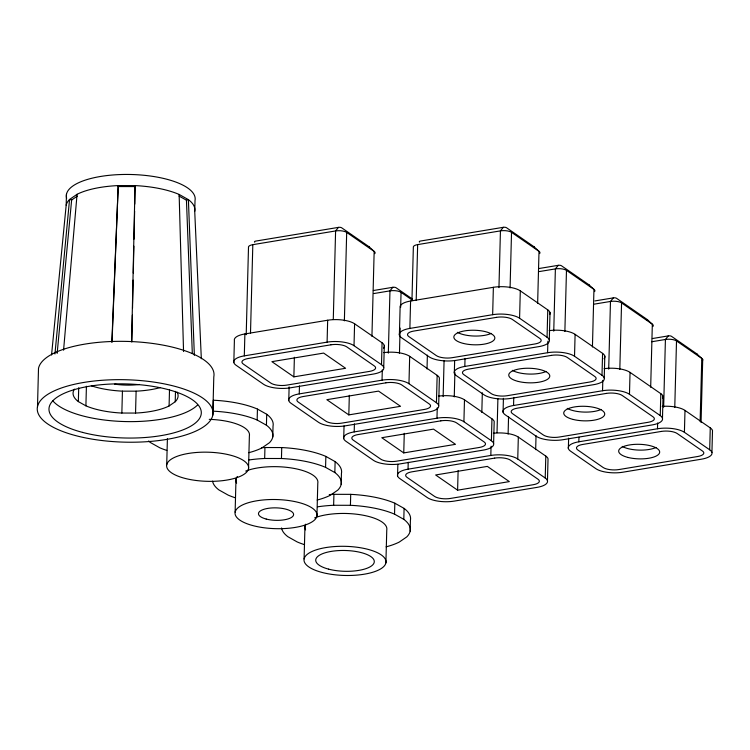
<?xml version="1.0" encoding="UTF-8"?>
<svg xmlns="http://www.w3.org/2000/svg" width="750" height="750" viewBox="0 0 750 750"><rect width="100%" height="100%" fill="white"/><g stroke="black" fill="none" stroke-linecap="round" stroke-linejoin="round"><path stroke-width="1.12" d="M131.653 341.072L135.019 185.597L118.228 185.578A64.453 22.894 1.5 0 0 77.072 194.288L69.553 199.462A64.453 22.894 1.5 0 0 66.178 205.237L51.553 355.022M131.784 342.047L132.366 315.159M132.525 308.147L133.134 280.087M133.284 273.075L133.866 246.197M134.016 239.175L134.625 211.125M134.775 204.113L135.019 185.597A64.453 22.894 1.5 0 1 179.138 194.447L188.4 199.641A64.453 22.894 1.5 0 1 194.728 211.425L201.328 358.734M37.5 406.725L38.503 368.391A87.9 31.209 1.5 0 1 132.375 341.616A87.9 31.209 1.5 0 1 213.797 376.828L212.794 415.162A87.9 31.209 1.5 0 1 75.928 435.684A87.9 31.209 1.5 0 1 86.719 381.984A87.9 31.209 1.5 0 1 212.794 415.162M66.178 205.237L66.469 194.288M177.141 392.156A52.538 18.656 1.5 0 1 175.219 401.747L169.088 405.966A52.538 18.656 1.5 0 1 135.544 413.062L121.856 413.044A52.538 18.656 1.5 0 1 85.903 405.834L78.347 401.597L78.712 387.759M85.903 405.834L86.419 386.241M121.856 413.044L122.428 391.144A52.538 18.656 1.5 0 1 91.312 385.781M135.544 413.062L136.116 391.163A52.538 18.656 1.5 0 0 160.566 387.497M166.716 464.794L167.4 438.731M169.088 405.966L169.509 389.822M175.219 401.747L175.491 391.369M194.728 211.425L195.019 200.475A64.453 22.894 1.5 0 0 129.684 174.469A64.453 22.894 1.5 0 0 66.647 198.291M233.822 362.55L234.394 340.641A19.922 7.078 1.5 0 1 244.884 333.956L327.666 320.231A19.922 7.078 1.5 0 1 354.591 323.784L382.069 342.797A19.922 7.078 1.5 0 1 383.522 348.216M235.125 512.137L235.988 479.278M382.069 342.797L381.497 364.697A19.922 7.078 1.5 0 1 373.247 374.081L290.456 387.806A19.922 7.078 1.5 0 1 263.531 384.253L236.053 365.241A19.922 7.078 1.5 0 1 244.303 355.866L244.884 333.956M246.206 334.697L248.494 247.425A8.203 2.916 1.5 0 1 252.816 244.669L335.597 230.944A8.203 2.916 1.5 0 1 346.688 232.406L374.156 251.419A8.203 2.916 1.5 0 1 374.756 253.65M250.5 333.103L252.816 244.669M248.522 468.731A41.016 14.569 1.5 0 0 189.684 453.244A41.016 14.569 1.5 0 0 184.65 478.303A41.016 14.569 1.5 0 0 248.522 468.731L249.384 435.872A41.016 14.569 1.5 0 0 209.25 419.353M257.156 420.019L257.447 409.069A64.453 22.894 1.5 0 0 213.328 400.219L213.047 411.169A64.453 22.894 1.5 0 1 257.156 420.019L266.428 425.212A64.453 22.894 1.5 0 1 269.381 442.772L261.863 447.947A64.453 22.894 1.5 0 1 248.719 452.709M248.7 460.012A64.453 22.894 1.5 0 1 264.666 458.484L264.947 447.534L281.737 447.562A64.453 22.894 1.5 0 1 325.856 456.403L335.119 461.606A64.453 22.894 1.5 0 1 341.447 473.391L341.166 484.341M266.428 425.212L266.709 414.262L257.447 409.069M272.756 436.997L273.038 426.047A64.453 22.894 1.5 0 0 266.709 414.262M317.128 500.053A64.453 22.894 1.5 0 0 330.272 495.291L337.791 490.116A64.453 22.894 1.5 0 0 334.838 472.556L325.566 467.362A64.453 22.894 1.5 0 0 281.456 458.512L281.737 447.562M288.769 400.575L289.125 386.878M293.869 376.866L271.894 361.659L323.634 353.081L345.609 368.287L293.869 376.866L294.384 357.272M383.738 352.631A19.922 7.078 1.5 0 1 409.678 356.334L437.156 375.347L436.434 402.722A19.922 7.078 1.5 0 1 428.184 412.106L345.403 425.831A19.922 7.078 1.5 0 1 318.469 422.278L291 403.266A19.922 7.078 1.5 0 1 299.25 393.891L299.456 385.903M304.097 558.928L304.959 526.069M316.931 516.075A41.016 14.569 1.5 0 0 258.094 500.588A41.016 14.569 1.5 0 0 253.059 525.647A41.016 14.569 1.5 0 0 316.931 516.075L317.794 483.216A41.016 14.569 1.5 0 0 292.425 468.122A41.016 14.569 1.5 0 0 245.7 471.075M244.303 355.866L327.094 342.141L327.666 320.231M325.566 467.362L325.856 456.403M333.281 319.378L335.597 230.944L338.484 227.372A2.344 0.834 1.5 0 1 341.653 227.784L369.122 246.797L374.156 251.419L371.934 336.366M317.681 506.803A64.453 22.894 1.5 0 1 333.637 505.275L333.919 494.325L350.709 494.353A64.453 22.894 1.5 0 1 394.828 503.203L404.091 508.397A64.453 22.894 1.5 0 1 410.419 520.181L410.138 531.131M334.838 472.556L335.119 461.606M344.372 320.841L346.688 232.406M343.706 438.6L344.044 425.916M348.816 414.891L326.831 399.684L378.572 391.106L400.547 406.312L348.816 414.891L349.322 395.297M381.497 364.697L354.019 345.684L354.591 323.784M386.1 546.844A64.453 22.894 1.5 0 0 399.244 542.081L406.762 536.906A64.453 22.894 1.5 0 0 403.809 519.347L394.537 514.153A64.453 22.894 1.5 0 0 350.428 505.303L350.709 494.353M438.534 396.131A19.922 7.078 1.5 0 1 464.484 399.834L491.953 418.847L491.381 440.747A19.922 7.078 1.5 0 1 483.131 450.131L400.35 463.847A19.922 7.078 1.5 0 1 373.416 460.303L345.947 441.291A19.922 7.078 1.5 0 1 354.197 431.906L354.403 423.844M299.25 393.891L382.031 380.166L382.303 369.891M383.728 367.397L384.3 345.487M388.331 353.128L389.962 290.869L392.859 287.297A2.344 0.834 1.5 0 1 396.028 287.719L412.125 298.866M385.903 562.866A41.016 14.569 1.5 0 0 327.066 547.378A41.016 14.569 1.5 0 0 322.031 572.438A41.016 14.569 1.5 0 0 385.903 562.866L386.766 530.006A41.016 14.569 1.5 0 0 361.406 514.913A41.016 14.569 1.5 0 0 314.672 517.866M394.537 514.153L394.828 503.203M399.384 335.1L400.106 307.716A19.922 7.078 1.5 0 1 410.587 301.031L493.369 287.306A19.922 7.078 1.5 0 1 520.303 290.859L547.772 309.872A19.922 7.078 1.5 0 1 549.825 314.409M399.459 353.438L400.116 328.069M400.659 307.322L401.053 292.331A8.203 2.916 1.5 0 0 389.962 290.869L373.866 293.541M397.556 475.856L397.856 464.334M403.753 452.916L381.778 437.709L433.519 429.131L455.494 444.337L403.753 452.916L404.269 433.322M403.809 519.347L404.091 508.397M547.772 309.872L547.059 337.247A19.922 7.078 1.5 0 1 538.809 346.631L456.028 360.356A19.922 7.078 1.5 0 1 429.094 356.803L401.625 337.791A19.922 7.078 1.5 0 1 409.875 328.416L410.587 301.031M436.434 402.722L408.966 383.709L409.678 356.334M411.947 300.637L413.344 247.35A8.203 2.916 1.5 0 1 417.656 244.603L500.437 230.878A8.203 2.916 1.5 0 1 511.528 232.341L539.006 251.353A8.203 2.916 1.5 0 1 539.597 253.584M493.406 433.266A19.922 7.078 1.5 0 1 518.325 437.091L545.803 456.103L545.222 478.012A19.922 7.078 1.5 0 1 536.972 487.387L454.191 501.112A19.922 7.078 1.5 0 1 427.266 497.569L399.788 478.556A19.922 7.078 1.5 0 1 408.038 469.172L408.225 462.262M416.203 300.206L417.656 244.603M427.022 368.991L427.378 355.153M354.197 431.906L436.978 418.191L437.25 407.812M438.675 405.422L439.387 378.038A19.922 7.078 1.5 0 0 437.156 375.347M443.137 396.609L444.075 360.703M454.331 373.125L454.659 360.441M454.256 396.909L454.894 372.591M457.603 490.181L435.628 474.975L487.359 466.397L509.344 481.603L457.603 490.181L458.119 470.587M549.159 330.656A19.922 7.078 1.5 0 1 575.1 334.359L602.578 353.372L601.997 375.272A19.922 7.078 1.5 0 1 593.747 384.656L510.966 398.381A19.922 7.078 1.5 0 1 484.041 394.828L456.562 375.816A19.922 7.078 1.5 0 1 464.812 366.441L465.028 358.369M491.381 440.747L463.912 421.734L464.484 399.834M481.819 412.453L482.334 392.756M409.875 328.416L492.656 314.691L493.369 287.306M408.038 469.172L490.819 455.447L491.062 446.231M493.612 443.447L494.194 421.537A19.922 7.078 1.5 0 0 491.953 418.847M498.956 287.634L500.437 230.878L503.334 227.306A2.344 0.834 1.5 0 1 506.503 227.719L533.972 246.731L539.006 251.353L537.638 303.478M497.016 432.684L497.897 398.841M503.062 412.181L503.428 398.344M510.075 287.944L511.528 232.341M508.106 434.147L508.556 416.634M604.097 368.681A19.922 7.078 1.5 0 1 630.047 372.384L660.816 393.675L660.244 415.584A19.922 7.078 1.5 0 1 651.994 424.959L562.997 439.716A19.922 7.078 1.5 0 1 536.072 436.163L505.303 414.872A19.922 7.078 1.5 0 1 513.553 405.487L513.759 397.425M547.059 337.247L519.581 318.234L520.303 290.859M545.222 478.012L517.753 459L518.325 437.091M535.669 449.653L536.034 435.647M464.812 366.441L547.594 352.716L547.903 341.184M549.291 339.947L550.012 312.562M547.463 480.703L548.034 458.803A19.922 7.078 1.5 0 0 545.803 456.103M553.753 331.153L555.384 268.903L558.272 265.322A2.344 0.834 1.5 0 1 561.441 265.744L588.919 284.756L593.944 289.378A8.203 2.916 1.5 0 1 594.544 291.609M564.872 331.462L566.475 270.366A8.203 2.916 1.5 0 0 555.384 268.903L539.288 271.566M568.359 448.491L568.631 438.113M601.997 375.272L574.528 356.259L575.1 334.359M662.212 406.369A19.922 7.078 1.5 0 1 684.994 410.409L710.269 427.903L709.688 449.803A19.922 7.078 1.5 0 1 701.438 459.188L622.8 472.219A19.922 7.078 1.5 0 1 595.866 468.675L570.591 451.181A19.922 7.078 1.5 0 1 578.841 441.797L578.962 437.194M592.434 347.016L593.944 289.378L566.475 270.366M513.553 405.487L602.541 390.741L602.812 380.363M604.237 377.972L604.809 356.062M608.7 369.141L610.472 301.453L613.359 297.872A2.344 0.834 1.5 0 1 616.528 298.294L647.297 319.584L652.331 324.206A8.203 2.916 1.5 0 1 652.931 326.438M619.819 369.431L621.562 302.916A8.203 2.916 1.5 0 0 610.472 301.453L594.291 304.134M660.244 415.584L629.475 394.284L630.047 372.384M650.681 387.225L652.331 324.206L621.562 302.916M578.841 441.797L657.488 428.766L657.638 423M662.475 418.275L663.047 396.375M663.647 407.166L665.419 339.478L668.306 335.897A2.344 0.834 1.5 0 1 671.475 336.319L696.75 353.812L701.784 358.425A8.203 2.916 1.5 0 1 702.375 360.666M674.766 407.456L676.509 340.931A8.203 2.916 1.5 0 0 665.419 339.478L651.741 341.747M709.688 449.803L684.412 432.309L684.994 410.409M700.134 421.444L701.784 358.425L676.509 340.931M701.053 422.559L702.703 359.541M711.928 452.503L712.5 430.594A19.922 7.078 1.5 0 0 710.269 427.903M111.844 342.206L118.228 185.578L112.031 342.019M63.572 350.194L77.072 194.288M54.947 353.991L69.553 199.462L71.634 200.025L77.278 196.144M57.141 353.4L71.634 200.025M179.034 196.041L186.45 200.203L188.4 199.641L194.362 355.322M338.484 227.372L255.703 241.097A2.344 0.834 1.5 0 0 254.738 242.194M503.334 227.306L420.553 241.022A2.344 0.834 1.5 0 0 419.578 242.128M373.312 290.541L392.859 287.297M538.734 268.566L558.272 265.322M594.872 300.938L613.359 297.872M652.35 338.55L668.306 335.897M118.369 186.553L135.159 186.572M122.428 391.144L136.116 391.163M264.666 458.484L281.456 458.512M333.637 505.275L350.428 505.303M401.053 292.331L412.425 300.197M186.45 200.203L192.319 353.541M179.138 194.447L183.553 351.544M490.819 455.447A19.922 7.078 1.5 0 1 517.753 459M657.488 428.766A19.922 7.078 1.5 0 1 684.412 432.309M696.75 353.812A2.344 0.834 1.5 0 1 696.919 354.45M656.034 447.469A20.512 7.284 1.5 0 1 622.2 446.4M382.031 380.166A19.922 7.078 1.5 0 1 408.966 383.709M436.978 418.191A19.922 7.078 1.5 0 1 463.912 421.734M492.656 314.691A19.922 7.078 1.5 0 1 519.581 318.234M533.972 246.731A2.344 0.834 1.5 0 1 534.234 247.05M491.203 333.403A20.512 7.284 1.5 0 1 457.369 332.325M166.8 450.413A64.453 22.894 1.5 0 1 159.797 447.797L150.534 442.594A64.453 22.894 1.5 0 1 148.594 440.991M547.594 352.716A19.922 7.078 1.5 0 1 574.528 356.259M602.578 353.372A19.922 7.078 1.5 0 1 604.031 358.8M588.919 284.756A2.344 0.834 1.5 0 1 589.087 285.394M546.15 371.428A20.512 7.284 1.5 0 1 512.306 370.35M305.597 529.884A41.016 14.569 1.5 0 1 305.691 524.203M304.181 544.547A64.453 22.894 1.5 0 1 297.178 541.931L287.916 536.728A64.453 22.894 1.5 0 1 281.541 527.944M329.241 494.606A64.453 22.894 1.5 0 1 333.919 494.325M236.625 483.094A41.016 14.569 1.5 0 1 237.338 476.494M235.2 497.756A64.453 22.894 1.5 0 1 228.206 495.131L218.934 489.938A64.453 22.894 1.5 0 1 212.569 481.144M261.441 447.731A64.453 22.894 1.5 0 1 264.947 447.534M327.094 342.141A19.922 7.078 1.5 0 1 354.019 345.684M369.122 246.797A2.344 0.834 1.5 0 1 369.394 247.116M602.541 390.741A19.922 7.078 1.5 0 1 629.475 394.284M660.816 393.675A19.922 7.078 1.5 0 1 662.859 398.222M647.297 319.584A2.344 0.834 1.5 0 1 647.034 320.503M601.097 409.444A20.512 7.284 1.5 0 1 567.253 408.375M139.434 384.478A35.156 12.488 1.5 0 1 114.675 384.15M197.559 405A76.181 27.047 1.5 0 1 123.909 421.528A76.181 27.047 1.5 0 1 52.584 400.556M78.347 401.597A52.538 18.656 1.5 0 1 74.419 389.128M330.938 344.803L248.156 358.519A11.719 4.163 1.5 0 0 243.3 364.041L270.769 383.053A11.719 4.163 1.5 0 0 286.613 385.144L369.394 371.419A11.719 4.163 1.5 0 0 374.25 365.897L346.781 346.884A11.719 4.163 1.5 0 0 330.938 344.803M496.5 317.353L413.719 331.078A11.719 4.163 1.5 0 0 408.863 336.591L436.341 355.603A11.719 4.163 1.5 0 0 452.175 357.694L534.956 343.969A11.719 4.163 1.5 0 0 539.812 338.447L512.344 319.434A11.719 4.163 1.5 0 0 496.5 317.353M385.875 382.828L303.094 396.544A11.719 4.163 1.5 0 0 298.247 402.066L325.716 421.078A11.719 4.163 1.5 0 0 341.559 423.169L424.341 409.444A11.719 4.163 1.5 0 0 429.197 403.922L401.719 384.909A11.719 4.163 1.5 0 0 385.875 382.828M551.447 355.378L468.666 369.103A11.719 4.163 1.5 0 0 463.809 374.616L491.278 393.628A11.719 4.163 1.5 0 0 507.122 395.719L589.903 381.994A11.719 4.163 1.5 0 0 594.759 376.472L567.281 357.459A11.719 4.163 1.5 0 0 551.447 355.378M440.822 420.853L358.041 434.569A11.719 4.163 1.5 0 0 353.184 440.091L380.663 459.103A11.719 4.163 1.5 0 0 396.506 461.194L479.288 447.469A11.719 4.163 1.5 0 0 484.134 441.947L456.666 422.934A11.719 4.163 1.5 0 0 440.822 420.853M606.384 393.403L517.397 408.15A11.719 4.163 1.5 0 0 512.541 413.672L543.309 434.962A11.719 4.163 1.5 0 0 559.153 437.053L648.141 422.297A11.719 4.163 1.5 0 0 652.997 416.784L622.228 395.484A11.719 4.163 1.5 0 0 606.384 393.403M494.672 458.109L411.891 471.834A11.719 4.163 1.5 0 0 407.034 477.356L434.503 496.369A11.719 4.163 1.5 0 0 450.347 498.45L533.128 484.734A11.719 4.163 1.5 0 0 537.984 479.213L510.506 460.2A11.719 4.163 1.5 0 0 494.672 458.109M661.331 431.428L582.684 444.459A11.719 4.163 1.5 0 0 577.837 449.981L603.113 467.475A11.719 4.163 1.5 0 0 618.947 469.556L697.594 456.525A11.719 4.163 1.5 0 0 702.45 451.003L677.175 433.509A11.719 4.163 1.5 0 0 661.331 431.428M628.294 457.519A20.512 7.284 1.5 0 0 659.663 452.325A20.512 7.284 1.5 0 0 629.559 444.938A20.512 7.284 1.5 0 0 628.294 457.519M463.463 343.453A20.512 7.284 1.5 0 0 494.831 338.25A20.512 7.284 1.5 0 0 464.728 330.872A20.512 7.284 1.5 0 0 463.463 343.453M518.409 381.478A20.512 7.284 1.5 0 0 549.769 376.275A20.512 7.284 1.5 0 0 519.666 368.888A20.512 7.284 1.5 0 0 518.409 381.478M328.594 569.138A29.297 10.406 1.5 0 0 374.213 562.303A29.297 10.406 1.5 0 0 332.194 551.241A29.297 10.406 1.5 0 0 328.594 569.138M266.184 519.047A17.578 6.244 1.5 0 0 293.559 514.95A17.578 6.244 1.5 0 0 268.341 508.313A17.578 6.244 1.5 0 0 266.184 519.047M573.356 419.494A20.512 7.284 1.5 0 0 604.716 414.3A20.512 7.284 1.5 0 0 574.612 406.913A20.512 7.284 1.5 0 0 573.356 419.494M82.491 432.384A76.181 27.047 1.5 0 0 201.113 414.6A76.181 27.047 1.5 0 0 91.837 385.847A76.181 27.047 1.5 0 0 82.491 432.384"/></g></svg>
